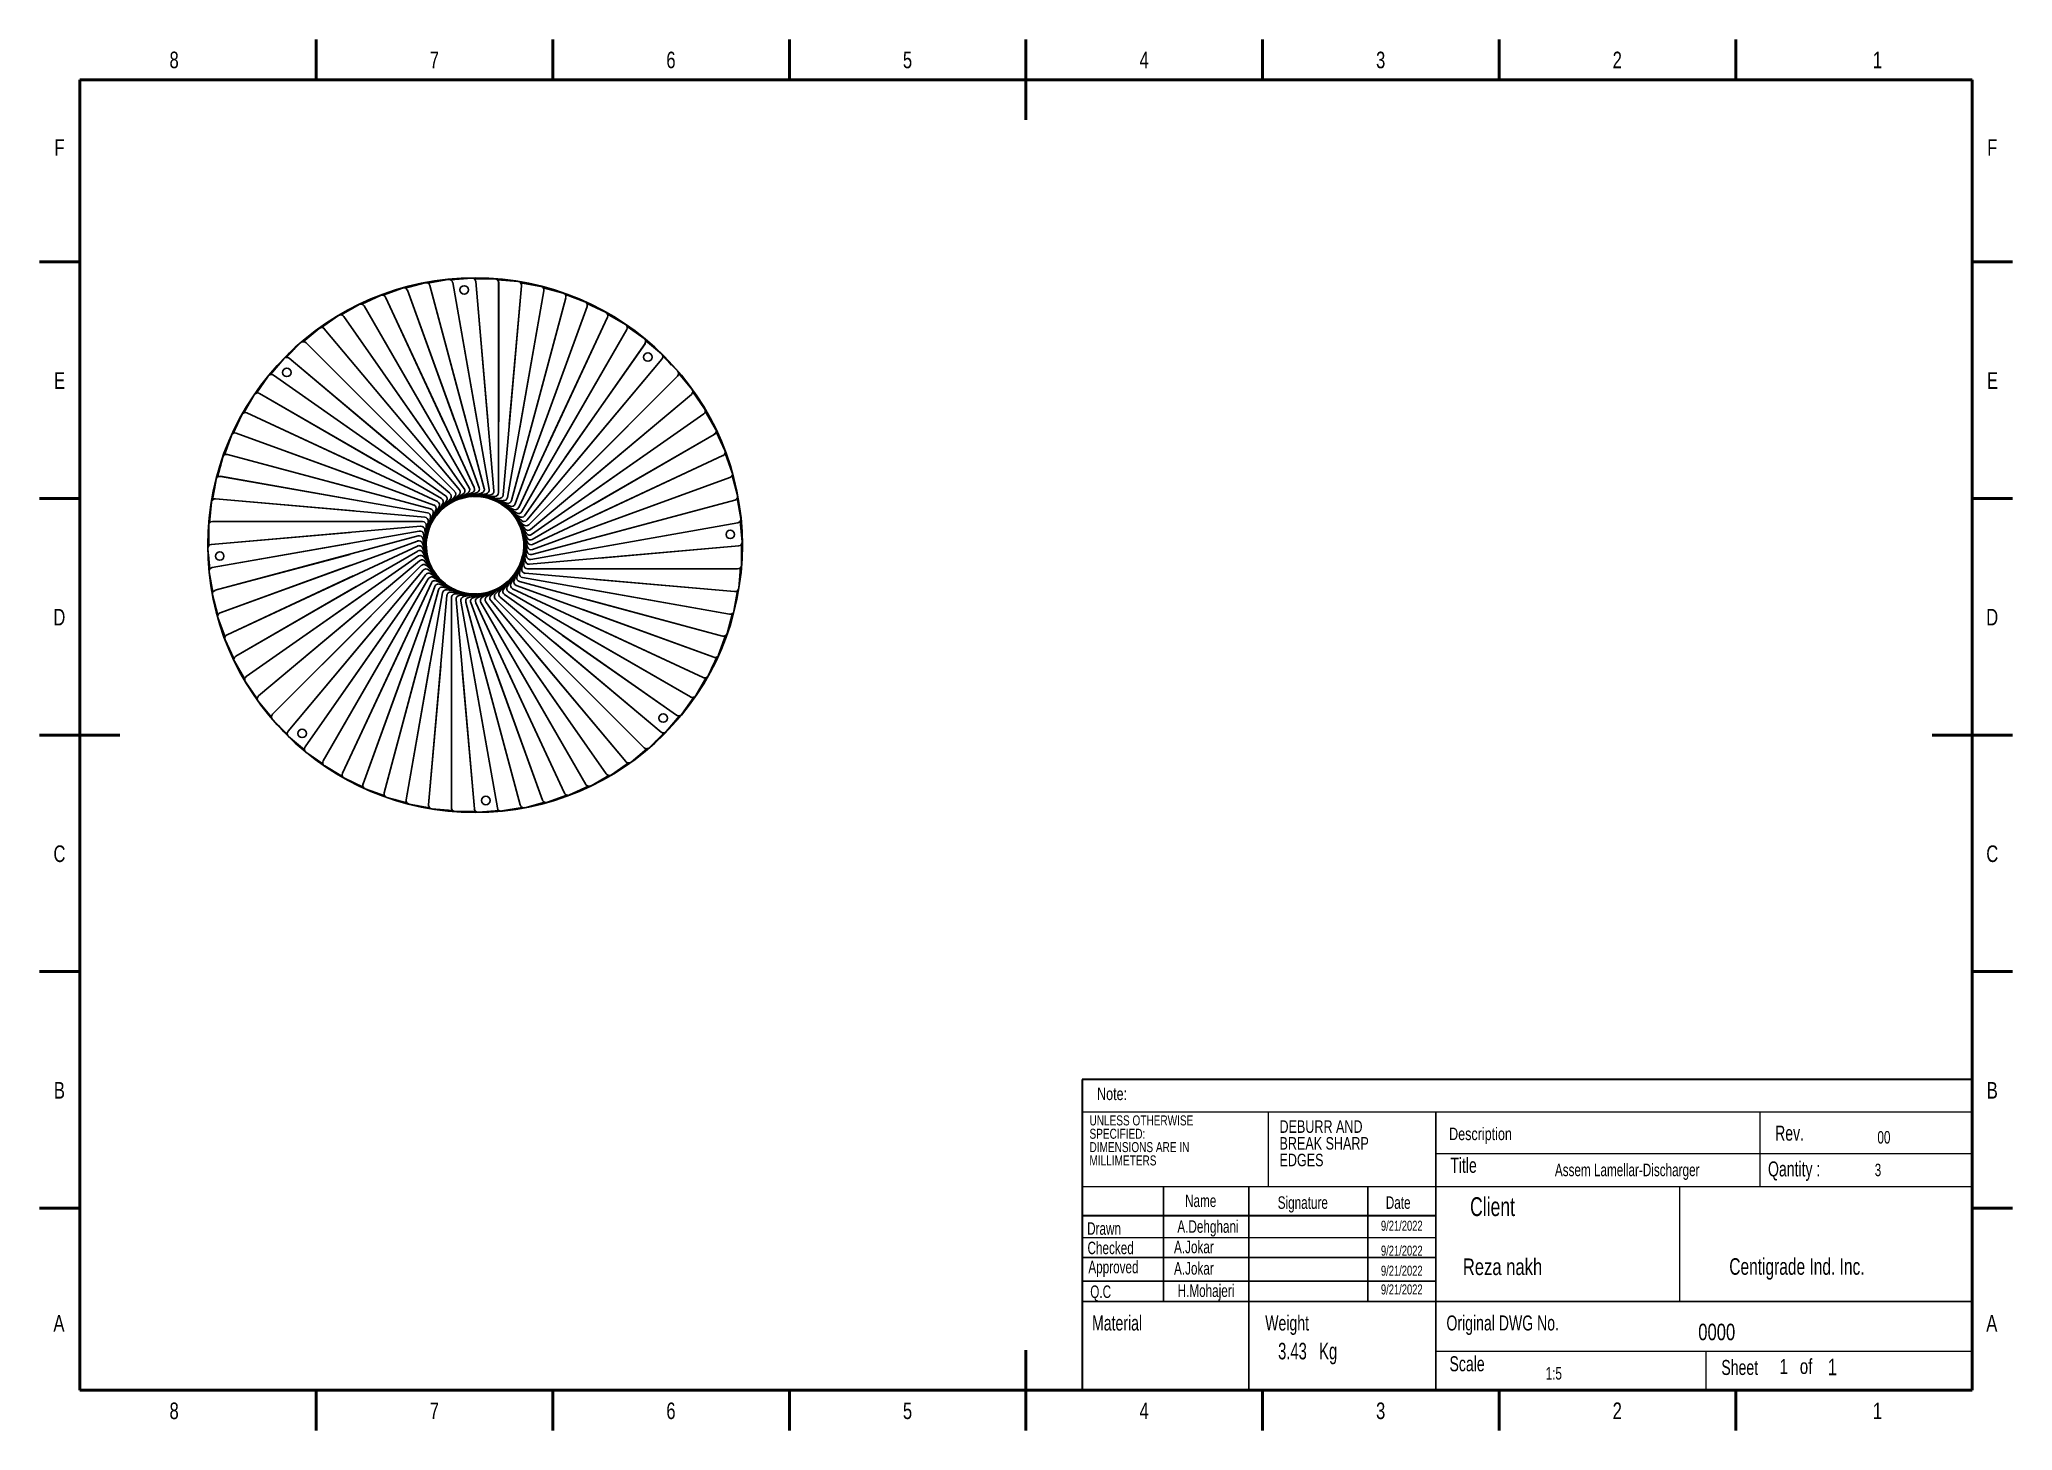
# Model space of a CAD drawing. Header units: millimetres. Extents: x 7 to 2093, y 7 to 1478.
import ezdxf

# ---------------------------------------------------------------- set-up
doc = ezdxf.new("R2010")
doc.units = ezdxf.units.MM
doc.header["$LTSCALE"] = 5
doc.styles.add('SLDTEXTSTYLE0', font='TXT', dxfattribs={"width": 0.75})
doc.styles.add('SLDTEXTSTYLE1', font='TXT', dxfattribs={"width": 0.7})
doc.styles.add('SLDTEXTSTYLE2', font='TXT', dxfattribs={"width": 0.666667})

# ---------------------------------------------------------------- blocks, each defined once
blk = doc.blocks.new('SW_NOTE_0')
at = {"color": 0, "linetype": 'Continuous', "lineweight": 0, "attachment_point": 1, "style": 'SLDTEXTSTYLE0'}
for s, insert, char_height in [('DEBURR AND', (0, 17.1), 13.23), ('BREAK SHARP', (0, -0.6), 13.229), ('EDGES', (0, -18.2), 13.23)]:
    blk.add_mtext(s, dxfattribs=dict(at, insert=insert, char_height=char_height))
blk = doc.blocks.new('SW_NOTE_0_1')
at = {"color": 0, "linetype": 'Continuous', "lineweight": 0, "attachment_point": 1, "style": 'SLDTEXTSTYLE0'}
for s, insert, char_height in [('UNLESS OTHERWISE', (0, 13.6), 10.583), ('SPECIFIED:', (0, -0.5), 10.58), ('DIMENSIONS ARE IN', (0, -14.6), 10.583), ('MILLIMETERS', (0, -28.7), 10.583)]:
    blk.add_mtext(s, dxfattribs=dict(at, insert=insert, char_height=char_height))

msp = doc.modelspace()

# ---------------------------------------------------------------- linework, layer by layer
at = {"color": 7, "linetype": 'Continuous', "lineweight": 50}
for p, q in [((300, 1435), (300, 1477.5)), ((550, 1435), (550, 1477.5)), ((800, 1435), (800, 1477.5)), ((1050, 1477.5), (1050, 1392.5)), ((1050, 1435), (1050, 1477.5)), ((1300, 1435), (1300, 1477.5)), ((1550, 1435), (1550, 1477.5)), ((1800, 1435), (1800, 1477.5)), ((50, 50), (50, 1435)), ((50, 1435), (2050, 1435)), ((2050, 1435), (2050, 50)), ((50, 1242.5), (7.5, 1242.5)), ((2050, 1242.5), (2092.5, 1242.5)), ((50, 992.5), (7.5, 992.5)), ((2050, 992.5), (2092.5, 992.5)), ((7.5, 742.5), (92.5, 742.5)), ((50, 742.5), (7.5, 742.5)), ((2092.5, 742.5), (2007.5, 742.5)), ((2050, 742.5), (2092.5, 742.5)), ((50, 492.5), (7.5, 492.5)), ((2050, 492.5), (2092.5, 492.5)), ((50, 242.5), (7.5, 242.5)), ((2050, 242.5), (2092.5, 242.5)), ((1050, 7.5), (1050, 92.5)), ((2050, 50), (50, 50)), ((300, 50), (300, 7.5)), ((550, 50), (550, 7.5)), ((800, 50), (800, 7.5)), ((1050, 50), (1050, 7.5)), ((1300, 50), (1300, 7.5)), ((1550, 50), (1550, 7.5)), ((1800, 50), (1800, 7.5))]:
    msp.add_line(p, q, dxfattribs=at)
at = {"color": 7, "linetype": 'Continuous', "lineweight": 25}
for p, q in [((391.2, 1214.8), (370.6, 1207.3)), ((383, 1211.8), (374.6, 1209.5)), ((391.2, 1214.8), (391.2, 1214.8)), ((415.2, 1220.4), (394, 1214.7)), ((472.3, 1003.8), (396.3, 1212.4)), ((396.3, 1212.4), (396.3, 1212.4)), ((446.6, 1074.2), (396.3, 1212.4)), ((406.8, 1218.2), (398.2, 1216.6)), ((415.2, 1220.4), (415.2, 1220.4)), ((439.5, 1223.9), (418, 1220.1)), ((477.5, 1003.1), (420.1, 1217.6)), ((420.1, 1217.6), (420.1, 1217.6)), ((458.1, 1075.5), (420.1, 1217.6)), ((431, 1222.4), (422.3, 1221.7)), ((439.5, 1223.9), (439.6, 1223.9)), ((464.1, 1225.3), (442.3, 1223.4)), ((482.7, 1002.1), (444.2, 1220.7)), ((444.2, 1220.7), (444.2, 1220.7)), ((469.7, 1075.8), (444.2, 1220.7)), ((455.5, 1224.6), (446.8, 1224.6)), ((464.1, 1225.3), (464.1, 1225.3)), ((488.7, 1224.6), (466.9, 1224.6)), ((487.8, 1000.5), (468.5, 1221.7)), ((468.5, 1221.7), (468.5, 1221.7)), ((481.3, 1075.2), (468.5, 1221.7)), ((480.1, 1224.6), (471.4, 1225.3)), ((488.7, 1224.6), (488.8, 1224.6)), ((513.2, 1221.7), (491.4, 1223.6)), ((492.7, 1220.6), (492.8, 1220.6)), ((492.7, 998.6), (492.7, 1220.6)), ((492.8, 1073.5), (492.8, 1220.6)), ((504.5, 1222.4), (496, 1223.9)), ((497.5, 996.2), (516.8, 1217.3)), ((502, 993.4), (540.5, 1212)), ((504, 1070.8), (516.8, 1217.3)), ((513.2, 1221.7), (513.2, 1221.7)), ((515, 1067.2), (540.6, 1212)), ((537.3, 1216.6), (515.7, 1220.4)), ((516.8, 1217.3), (516.8, 1217.3)), ((528.8, 1218.2), (520.3, 1220.4)), ((537.3, 1216.6), (537.3, 1216.6)), ((560.9, 1209.5), (539.7, 1215.2)), ((540.5, 1212), (540.6, 1212)), ((552.5, 1211.8), (544.3, 1214.8)), ((560.9, 1209.5), (560.9, 1209.5)), ((345.2, 1197.3), (326.2, 1186.4)), ((337.7, 1193), (329.8, 1189.3)), ((345.2, 1197.3), (345.2, 1197.3)), ((367.8, 1207.1), (348, 1197.8)), ((461.6, 1003.6), (350.6, 1195.9)), ((350.6, 1195.9), (350.7, 1195.9)), ((424.2, 1068.5), (350.7, 1195.9)), ((359.9, 1203.4), (351.8, 1200.4)), ((367.8, 1207.1), (367.8, 1207.1)), ((466.9, 1003.9), (373.1, 1205.1)), ((373.1, 1205.1), (373.1, 1205.1)), ((435.3, 1071.8), (373.1, 1205.1)), ((506.3, 990.2), (563.7, 1204.6)), ((510.2, 986.7), (586.1, 1195.3)), ((525.7, 1062.6), (563.7, 1204.6)), ((535.8, 1057.1), (586.2, 1195.3)), ((583.8, 1200.4), (563.2, 1207.9)), ((563.7, 1204.6), (563.7, 1204.6)), ((575.6, 1203.4), (567.7, 1207.1)), ((583.8, 1200.4), (583.8, 1200.4)), ((605.7, 1189.3), (585.9, 1198.6)), ((586.1, 1195.3), (586.2, 1195.3)), ((597.9, 1193), (590.3, 1197.4)), ((605.7, 1189.3), (605.8, 1189.3)), ((302.9, 1172.2), (286.1, 1158.1)), ((302.9, 1172.2), (302.9, 1172.2)), ((323.5, 1185.7), (305.6, 1173.1)), ((451.2, 1001.6), (308.5, 1171.7)), ((308.5, 1171.7), (308.5, 1171.7)), ((403.1, 1059), (308.5, 1171.7)), ((316.4, 1180.7), (308.8, 1176.3)), ((323.5, 1185.7), (323.5, 1185.7)), ((456.4, 1002.8), (329.1, 1184.7)), ((329.1, 1184.7), (329.1, 1184.7)), ((413.4, 1064.2), (329.1, 1184.7)), ((513.9, 982.8), (607.7, 1184)), ((517.1, 978.6), (628.1, 1170.9)), ((545.5, 1050.7), (607.7, 1184)), ((554.6, 1043.5), (628.2, 1170.9)), ((626.7, 1176.4), (607.7, 1187.3)), ((607.7, 1184), (607.7, 1184)), ((619.2, 1180.7), (612, 1185.7)), ((626.7, 1176.4), (626.7, 1176.4)), ((628.1, 1170.9), (628.2, 1170.9)), ((646.4, 1161.6), (628.5, 1174.2)), ((639.3, 1166.6), (632.6, 1172.2)), ((283.5, 1156.9), (268.1, 1141.5)), ((277.4, 1150.8), (270.7, 1145.2)), ((283.5, 1156.9), (283.6, 1157)), ((296.2, 1166.6), (289.1, 1161.6)), ((289.2, 1156.9), (289.2, 1157)), ((393.2, 1052.9), (289.2, 1157)), ((446.2, 1000), (289.2, 1156.9)), ((520.1, 974.2), (647.4, 1156.1)), ((563, 1035.6), (647.4, 1156)), ((646.4, 1161.6), (646.4, 1161.6)), ((647.4, 1156.1), (647.4, 1156)), ((664.8, 1145.2), (648, 1159.3)), ((658.1, 1150.8), (652, 1157)), ((265.6, 1140.1), (251.5, 1123.3)), ((260, 1133.4), (253.9, 1127.3)), ((265.6, 1140.1), (265.6, 1140.1)), ((441.3, 997.9), (271.2, 1140.6)), ((271.2, 1140.6), (271.3, 1140.6)), ((383.9, 1046), (271.3, 1140.6)), ((522.6, 969.5), (665.3, 1139.6)), ((570.7, 1026.9), (665.3, 1139.6)), ((664.8, 1145.2), (664.8, 1145.2)), ((665.3, 1139.6), (665.3, 1139.6)), ((681.6, 1127.3), (666.2, 1142.8)), ((675.5, 1133.4), (669.9, 1140.1)), ((681.6, 1127.3), (681.7, 1127.3)), ((249.2, 1121.7), (236.7, 1103.8)), ((244.2, 1114.6), (238.6, 1107.9)), ((249.2, 1121.7), (249.2, 1121.7)), ((436.6, 995.4), (254.8, 1122.7)), ((254.8, 1122.7), (254.8, 1122.7)), ((375.3, 1038.3), (254.8, 1122.7)), ((524.7, 964.7), (681.6, 1121.6)), ((577.7, 1017.6), (681.7, 1121.6)), ((681.6, 1121.6), (681.7, 1121.6)), ((696.9, 1107.9), (682.8, 1124.7)), ((691.3, 1114.6), (686.3, 1121.7)), ((696.9, 1107.9), (696.9, 1107.9)), ((710.4, 1087.3), (697.8, 1105.3)), ((234.5, 1102), (223.5, 1083)), ((230.1, 1094.5), (225.1, 1087.3)), ((234.5, 1102), (234.5, 1102)), ((432.2, 992.4), (239.9, 1103.4)), ((239.9, 1103.4), (239.9, 1103.4)), ((367.3, 1029.9), (239.9, 1103.4)), ((526.3, 959.6), (696.4, 1102.3)), ((583.7, 1007.8), (696.4, 1102.3)), ((696.4, 1102.3), (696.4, 1102.3)), ((705.4, 1094.5), (701.1, 1102)), ((710.4, 1087.3), (710.4, 1087.3)), ((722, 1065.7), (711.1, 1084.6)), ((221.5, 1081), (212.3, 1061.2)), ((217.8, 1073.2), (213.5, 1065.6)), ((221.5, 1081), (221.5, 1081)), ((428, 989.1), (226.8, 1083)), ((226.8, 1083), (226.8, 1083)), ((360.1, 1020.8), (226.8, 1083)), ((527.6, 954.4), (709.4, 1081.8)), ((588.9, 997.4), (709.4, 1081.8)), ((709.4, 1081.8), (709.4, 1081.8)), ((717.7, 1073.2), (714, 1081.1)), ((722, 1065.7), (722, 1065.6)), ((210.4, 1059), (202.9, 1038.5)), ((207.4, 1050.9), (203.8, 1043)), ((210.4, 1059), (210.4, 1059.1)), ((215.5, 1061.4), (215.5, 1061.5)), ((353.8, 1011.1), (215.5, 1061.5)), ((424.2, 985.5), (215.5, 1061.4)), ((528.3, 949.2), (720.6, 1060.2)), ((593.2, 986.6), (720.6, 1060.2)), ((720.6, 1060.2), (720.6, 1060.2)), ((731.8, 1043), (722.5, 1062.9)), ((728.1, 1050.9), (725.1, 1059.1)), ((731.8, 1043), (731.8, 1043)), ((201.3, 1036.2), (195.6, 1015)), ((199, 1027.8), (196.1, 1019.6)), ((201.3, 1036.2), (201.3, 1036.2)), ((420.6, 981.5), (206.2, 1039)), ((206.2, 1039), (206.2, 1039)), ((348.3, 1000.9), (206.2, 1039)), ((528.6, 943.9), (729.8, 1037.7)), ((596.5, 975.5), (729.8, 1037.7)), ((729.8, 1037.7), (729.8, 1037.7)), ((739.5, 1019.6), (732, 1040.2)), ((736.5, 1027.8), (734.2, 1036.2)), ((194.2, 1012.6), (190.4, 991)), ((192.7, 1004), (190.4, 995.6)), ((194.2, 1012.6), (194.2, 1012.6)), ((198.8, 1015.8), (198.8, 1015.9)), ((343.7, 990.3), (198.8, 1015.9)), ((417.4, 977.3), (198.8, 1015.8)), ((528.5, 938.6), (737.1, 1014.5)), ((598.9, 964.2), (737.1, 1014.5)), ((737.1, 1014.5), (737.1, 1014.5)), ((745.1, 995.7), (739.4, 1016.8)), ((739.5, 1019.6), (739.5, 1019.6)), ((742.9, 1004), (741.3, 1012.6)), ((189.2, 988.5), (187.3, 966.7)), ((189.2, 988.5), (189.2, 988.5)), ((414.7, 972.8), (193.5, 992.1)), ((193.5, 992.1), (193.5, 992.1)), ((340, 979.3), (193.5, 992.1)), ((426.5, 980.4), (418.6, 958.6)), ((430, 983.8), (420.1, 962.8)), ((433.7, 987), (422, 966.9)), ((437.6, 989.8), (424.3, 970.8)), ((426.5, 980.4), (426.5, 980.4)), ((441.8, 992.2), (426.9, 974.4)), ((446.2, 994.3), (429.8, 977.9)), ((430, 983.8), (430, 983.8)), ((450.7, 996), (432.9, 981.1)), ((433.7, 987), (433.7, 987)), ((455.4, 997.3), (436.4, 984)), ((437.6, 989.8), (437.6, 989.8)), ((460.2, 998.1), (440.1, 986.5)), ((441.8, 992.2), (441.8, 992.2)), ((465, 998.6), (444, 988.8)), ((446.2, 994.3), (446.2, 994.3)), ((469.9, 998.6), (448, 990.7)), ((450.7, 996), (450.7, 996)), ((474.7, 998.2), (452.3, 992.2)), ((455.4, 997.3), (455.4, 997.3)), ((479.5, 997.4), (456.6, 993.4)), ((460.2, 998.1), (460.2, 998.2)), ((484.2, 996.2), (461, 994.2)), ((465, 998.6), (465, 998.6)), ((488.7, 994.6), (465.5, 994.6)), ((469.9, 998.6), (469.9, 998.6)), ((493.1, 992.5), (470, 994.6)), ((497.4, 990.1), (474.5, 994.2)), ((474.7, 998.2), (474.7, 998.2)), ((501.4, 987.4), (478.9, 993.4)), ((479.5, 997.4), (479.5, 997.4)), ((505.1, 984.3), (483.3, 992.2)), ((484.2, 996.2), (484.2, 996.2)), ((508.5, 980.9), (487.5, 990.7)), ((488.7, 994.6), (488.7, 994.6)), ((511.7, 977.2), (491.6, 988.8)), ((493.1, 992.5), (493.2, 992.5)), ((514.5, 973.2), (495.5, 986.5)), ((497.4, 990.1), (497.4, 990.1)), ((516.9, 969), (499.1, 984)), ((501.4, 987.4), (501.4, 987.4)), ((519, 964.6), (502.6, 981.1)), ((505.1, 984.3), (505.1, 984.3)), ((508.5, 980.9), (508.5, 980.9)), ((527.8, 933.3), (742.3, 990.8)), ((600.2, 952.7), (742.3, 990.8)), ((742.3, 990.8), (742.3, 990.8)), ((748.6, 971.3), (744.8, 992.8)), ((745.1, 995.7), (745.1, 995.6)), ((747.1, 979.8), (746.4, 988.5)), ((186.3, 964), (186.3, 964)), ((186.3, 964), (186.3, 942.1)), ((188.4, 979.8), (186.9, 971.3)), ((410.3, 963.1), (189.1, 943.8)), ((190.3, 968), (190.3, 968)), ((412.3, 968), (190.3, 968)), ((337.4, 968), (190.3, 968)), ((414.6, 959.5), (416.7, 936.3)), ((414.6, 959.5), (414.6, 959.5)), ((418.3, 968.4), (416.3, 945.3)), ((416.3, 964), (416.3, 940.8)), ((416.3, 964), (416.3, 964)), ((420.7, 972.7), (416.7, 949.8)), ((423.5, 976.6), (417.4, 954.2)), ((418.3, 968.4), (418.3, 968.4)), ((420.7, 972.7), (420.7, 972.7)), ((423.5, 976.6), (423.5, 976.7)), ((520.7, 960.1), (505.8, 977.9)), ((522, 955.4), (508.7, 974.4)), ((522.9, 950.7), (511.2, 970.8)), ((511.7, 977.2), (511.7, 977.2)), ((523.3, 945.8), (513.5, 966.9)), ((514.5, 973.2), (514.5, 973.2)), ((523.3, 941), (515.4, 962.8)), ((516.9, 969), (516.9, 969)), ((519, 964.6), (519, 964.6)), ((520.7, 960.1), (520.7, 960.1)), ((526.8, 928.1), (745.4, 966.7)), ((600.5, 941.1), (745.4, 966.6)), ((745.4, 966.7), (745.4, 966.6)), ((750, 946.7), (748.1, 968.5)), ((748.6, 971.3), (748.6, 971.3)), ((749.3, 955.4), (749.3, 964.1)), ((186.3, 955.4), (185.5, 946.7)), ((185.5, 939.4), (187.4, 917.6)), ((185.5, 939.4), (185.5, 939.4)), ((335.7, 956.6), (189.1, 943.8)), ((189.1, 943.8), (189.1, 943.8)), ((408.8, 958), (190.1, 919.5)), ((335, 945), (190.1, 919.5)), ((407.7, 952.8), (193.3, 895.4)), ((407.1, 947.5), (198.5, 871.6)), ((406.9, 942.2), (205.7, 848.4)), ((412.2, 945.2), (420.1, 923.3)), ((412.2, 945.2), (412.2, 945.2)), ((412.2, 940.3), (422, 919.3)), ((412.2, 940.3), (412.2, 940.3)), ((412.6, 950), (418.6, 927.6)), ((412.6, 950), (412.6, 950)), ((413.4, 954.8), (417.4, 931.9)), ((413.4, 954.8), (413.4, 954.8)), ((522.9, 936.1), (516.9, 958.6)), ((517.2, 917.7), (519.3, 940.8)), ((522.1, 931.4), (518.1, 954.2)), ((520.9, 926.7), (518.9, 949.8)), ((519.3, 922.1), (519.3, 945.3)), ((522, 955.4), (522, 955.4)), ((522.9, 950.7), (522.9, 950.6)), ((523.3, 945.8), (523.3, 945.8)), ((523.3, 941), (523.3, 941)), ((525.2, 923), (746.4, 942.4)), ((599.9, 929.5), (746.4, 942.4)), ((746.4, 942.4), (746.4, 942.4)), ((749.3, 922.1), (749.3, 944)), ((749.3, 930.8), (750, 939.5)), ((750, 946.7), (750, 946.7)), ((186.3, 930.8), (186.3, 922.1)), ((190.1, 919.5), (190.1, 919.5)), ((335.3, 933.4), (193.3, 895.4)), ((336.7, 921.9), (198.5, 871.6)), ((407.2, 936.9), (215, 825.9)), ((408, 931.7), (226.1, 804.3)), ((409.2, 926.5), (239.1, 783.8)), ((410.9, 921.5), (253.9, 764.5)), ((412.7, 935.5), (424.3, 915.4)), ((412.7, 935.5), (412.7, 935.5)), ((413.6, 930.7), (413.5, 930.7)), ((413.6, 930.7), (426.9, 911.7)), ((414.8, 926), (429.8, 908.2)), ((414.8, 926), (414.8, 926)), ((416.5, 921.5), (432.9, 905.1)), ((416.5, 921.5), (416.5, 921.5)), ((501.9, 899.2), (513.5, 919.3)), ((505.6, 902.3), (515.4, 923.3)), ((509, 905.7), (516.9, 927.6)), ((512.1, 909.5), (518.1, 931.9)), ((514.8, 913.5), (518.9, 936.3)), ((517.2, 917.7), (517.2, 917.7)), ((519.3, 922.1), (519.3, 922.1)), ((520.9, 926.7), (520.9, 926.7)), ((522.1, 931.4), (522.1, 931.3)), ((522.9, 936.1), (522.9, 936.1)), ((523.3, 918.1), (745.3, 918.1)), ((598.2, 918.1), (745.3, 918.1)), ((745.3, 918.1), (745.3, 918.1)), ((746.4, 897.6), (748.3, 919.4)), ((749.3, 922.1), (749.3, 922.1)), ((186.9, 914.8), (190.7, 893.3)), ((186.9, 914.8), (186.9, 914.8)), ((188.4, 906.3), (189.2, 897.6)), ((339, 910.6), (205.7, 848.4)), ((342.3, 899.5), (215, 825.9)), ((413, 916.6), (270.3, 746.5)), ((415.5, 911.9), (288.1, 730.1)), ((418.4, 907.5), (307.4, 715.2)), ((421.7, 903.3), (327.9, 702.1)), ((425.3, 899.5), (349.4, 690.8)), ((418.6, 917.1), (436.4, 902.2)), ((418.6, 917.1), (418.6, 917.1)), ((421.1, 912.9), (421, 912.9)), ((421.1, 912.9), (440.1, 899.6)), ((423.9, 908.9), (423.9, 909)), ((423.9, 908.9), (444, 897.3)), ((427, 905.3), (448, 895.4)), ((427, 905.3), (427, 905.3)), ((430.4, 901.8), (452.3, 893.9)), ((430.4, 901.8), (430.4, 901.8)), ((434.2, 898.7), (456.6, 892.7)), ((434.2, 898.7), (434.2, 898.7)), ((470.5, 887.5), (491.6, 897.3)), ((475.4, 888), (495.5, 899.6)), ((480.1, 888.8), (499.1, 902.2)), ((484.8, 890.1), (502.6, 905.1)), ((489.4, 891.8), (505.8, 908.2)), ((493.7, 893.9), (508.7, 911.7)), ((497.9, 896.3), (511.2, 915.4)), ((501.9, 899.2), (501.9, 899.1)), ((505.6, 902.3), (505.6, 902.3)), ((507.5, 897), (708.7, 803.2)), ((509, 905.7), (509, 905.7)), ((511.4, 900.6), (720, 824.7)), ((512.1, 909.5), (512.1, 909.5)), ((514.8, 913.5), (514.8, 913.5)), ((514.9, 904.6), (729.4, 847.1)), ((518.1, 908.8), (736.7, 870.3)), ((520.9, 913.4), (742, 894)), ((595.5, 906.8), (742, 894)), ((746.4, 897.6), (746.4, 897.6)), ((747.1, 906.3), (748.6, 914.9)), ((190.4, 890.5), (196.1, 869.3)), ((190.4, 890.5), (190.4, 890.5)), ((192.7, 882.1), (194.2, 873.5)), ((193.3, 895.4), (193.3, 895.4)), ((346.6, 888.7), (226.1, 804.4)), ((351.8, 878.4), (239.1, 783.8)), ((429.3, 895.9), (371.8, 681.5)), ((433.5, 892.7), (395, 674.1)), ((438.1, 890), (418.7, 668.8)), ((438.2, 896), (461, 892)), ((438.2, 896), (438.2, 896)), ((442.4, 893.6), (465.5, 891.6)), ((442.4, 893.6), (442.4, 893.6)), ((442.8, 887.6), (442.8, 665.6)), ((446.8, 891.6), (470, 891.6)), ((446.8, 891.6), (446.8, 891.6)), ((447.7, 885.6), (467.1, 664.4)), ((451.4, 889.9), (474.5, 892)), ((451.4, 889.9), (451.4, 889.9)), ((452.8, 884.1), (491.4, 665.4)), ((456.1, 888.7), (478.9, 892.7)), ((456.1, 888.7), (456.1, 888.7)), ((458, 883), (515.5, 668.6)), ((460.8, 887.9), (483.3, 893.9)), ((460.8, 887.9), (460.8, 887.9)), ((463.3, 882.4), (539.2, 673.8)), ((465.7, 887.5), (487.5, 895.4)), ((465.7, 887.5), (465.7, 887.5)), ((468.6, 882.2), (562.4, 681)), ((470.5, 887.5), (470.5, 887.5)), ((473.9, 882.5), (584.9, 690.3)), ((475.4, 888), (475.4, 888)), ((479.1, 883.3), (606.5, 701.4)), ((480.1, 888.8), (480.1, 888.8)), ((484.3, 884.5), (627, 714.4)), ((484.8, 890.1), (484.8, 890.1)), ((489.4, 891.8), (489.4, 891.8)), ((489.4, 886.2), (646.3, 729.2)), ((493.7, 893.9), (493.7, 893.9)), ((494.2, 888.3), (664.3, 745.6)), ((497.9, 896.3), (497.9, 896.3)), ((498.9, 890.8), (680.8, 763.4)), ((503.3, 893.7), (695.6, 782.7)), ((587.3, 885.2), (729.3, 847.1)), ((591.9, 895.8), (736.7, 870.3)), ((741.4, 873.5), (745.2, 895.1)), ((742, 894), (742, 894)), ((742.9, 882.1), (745.1, 890.5)), ((196.1, 866.5), (203.6, 845.9)), ((196.1, 866.5), (196.1, 866.5)), ((198.5, 871.6), (198.5, 871.6)), ((199, 858.3), (201.3, 849.9)), ((357.9, 868.5), (253.9, 764.5)), ((364.8, 859.2), (270.3, 746.5)), ((568.2, 856.2), (695.6, 782.7)), ((575.4, 865.3), (708.7, 803.1)), ((581.8, 875), (720, 824.7)), ((734.2, 849.9), (739.9, 871.1)), ((736.5, 858.3), (739.5, 866.5)), ((736.7, 870.3), (736.7, 870.3)), ((741.4, 873.5), (741.3, 873.5)), ((203.8, 843.1), (213, 823.3)), ((203.8, 843.1), (203.8, 843.1)), ((205.7, 848.4), (205.7, 848.4)), ((207.4, 835.2), (210.4, 827)), ((372.5, 850.6), (288.1, 730.1)), ((380.9, 842.6), (307.4, 715.2)), ((390, 835.4), (327.8, 702.1)), ((551.6, 840.1), (664.3, 745.6)), ((560.3, 847.8), (680.8, 763.4)), ((725.1, 827.1), (732.6, 847.6)), ((728.1, 835.2), (731.8, 843.1)), ((729.4, 847.1), (729.3, 847.1)), ((734.2, 849.9), (734.2, 849.9)), ((213.5, 820.5), (224.4, 801.5)), ((213.5, 820.5), (213.5, 820.5)), ((215, 825.9), (215, 825.9)), ((399.7, 829.1), (349.4, 690.8)), ((409.9, 823.6), (371.8, 681.5)), ((420.5, 819), (395, 674.1)), ((431.5, 815.3), (418.7, 668.8)), ((500.2, 814.3), (562.4, 681)), ((511.3, 817.6), (584.9, 690.2)), ((522.1, 821.9), (606.5, 701.4)), ((532.5, 827.1), (627, 714.4)), ((542.3, 833.2), (646.3, 729.2)), ((714, 805.1), (723.3, 824.9)), ((717.7, 813), (722.1, 820.5)), ((720, 824.7), (720, 824.7)), ((725.1, 827.1), (725.1, 827.1)), ((217.8, 813), (221.5, 805.1)), ((225.1, 798.8), (237.7, 780.8)), ((225.1, 798.8), (225.1, 798.8)), ((226.1, 804.3), (226.1, 804.4)), ((442.8, 812.6), (442.8, 665.6)), ((454.2, 811), (467.1, 664.4)), ((465.8, 810.3), (491.4, 665.4)), ((477.4, 810.6), (515.5, 668.6)), ((488.9, 812), (539.2, 673.8)), ((701.1, 784.2), (712, 803.1)), ((705.4, 791.7), (710.4, 798.8)), ((708.7, 803.2), (708.7, 803.1)), ((714, 805.1), (714, 805.1)), ((230.1, 791.7), (234.5, 784.1)), ((238.6, 778.2), (252.7, 761.4)), ((238.6, 778.2), (238.6, 778.2)), ((239.1, 783.8), (239.1, 783.8)), ((244.2, 771.5), (249.2, 764.4)), ((686.3, 764.4), (698.9, 782.4)), ((691.3, 771.5), (696.9, 778.2)), ((695.6, 782.7), (695.6, 782.7)), ((701.1, 784.2), (701.1, 784.1)), ((253.9, 764.5), (253.9, 764.5)), ((253.9, 758.8), (253.9, 758.9)), ((253.9, 758.8), (269.4, 743.4)), ((260, 752.7), (265.6, 746)), ((669.9, 746.1), (684, 762.8)), ((675.5, 752.7), (681.7, 758.9)), ((680.8, 763.4), (680.8, 763.4)), ((686.3, 764.4), (686.3, 764.4)), ((270.3, 746.5), (270.3, 746.5)), ((270.8, 740.9), (270.7, 740.9)), ((270.8, 740.9), (287.5, 726.8)), ((277.4, 735.3), (283.6, 729.2)), ((288.1, 730.1), (288.1, 730.1)), ((652, 729.2), (667.5, 744.7)), ((658.1, 735.3), (664.8, 740.9)), ((664.3, 745.6), (664.3, 745.6)), ((669.9, 746.1), (669.9, 746)), ((289.1, 724.5), (307.1, 711.9)), ((289.1, 724.5), (289.1, 724.5)), ((296.2, 719.5), (302.9, 713.9)), ((307.4, 715.2), (307.4, 715.2)), ((308.9, 709.8), (308.8, 709.8)), ((308.9, 709.8), (327.8, 698.8)), ((612.1, 700.4), (630, 713)), ((619.2, 705.4), (626.7, 709.8)), ((627, 714.4), (627, 714.4)), ((632.6, 713.9), (649.4, 728)), ((632.6, 713.9), (632.6, 713.9)), ((639.3, 719.5), (646.4, 724.5)), ((646.3, 729.2), (646.3, 729.2)), ((652, 729.2), (652, 729.2)), ((316.4, 705.4), (323.5, 700.4)), ((327.9, 702.1), (327.8, 702.1)), ((329.8, 696.8), (349.6, 687.5)), ((329.8, 696.8), (329.8, 696.8)), ((337.7, 693.1), (345.2, 688.8)), ((349.4, 690.8), (349.4, 690.8)), ((567.7, 679.1), (587.6, 688.3)), ((584.9, 690.3), (584.9, 690.2)), ((590.4, 688.8), (590.3, 688.8)), ((590.4, 688.8), (609.3, 699.7)), ((597.9, 693.1), (605.8, 696.8)), ((606.5, 701.4), (606.5, 701.4)), ((612.1, 700.4), (612, 700.4)), ((351.8, 685.7), (372.4, 678.2)), ((351.8, 685.7), (351.8, 685.7)), ((359.9, 682.7), (367.8, 679.1)), ((371.8, 681.5), (371.8, 681.5)), ((374.7, 676.6), (374.6, 676.6)), ((374.7, 676.6), (395.8, 670.9)), ((383, 674.3), (391.2, 671.4)), ((395, 674.1), (395, 674.1)), ((398.2, 669.5), (419.8, 665.7)), ((398.2, 669.5), (398.2, 669.5)), ((406.8, 668), (415.2, 665.7)), ((418.7, 668.8), (418.7, 668.8)), ((515.5, 668.6), (515.5, 668.6)), ((520.4, 665.7), (541.5, 671.4)), ((528.8, 668), (537.3, 669.5)), ((539.2, 673.8), (539.2, 673.8)), ((544.3, 671.4), (564.9, 678.9)), ((544.3, 671.4), (544.3, 671.4)), ((552.5, 674.3), (560.9, 676.6)), ((562.4, 681), (562.4, 681)), ((567.7, 679.1), (567.7, 679.1)), ((575.6, 682.7), (583.8, 685.7)), ((422.3, 664.5), (444.1, 662.6)), ((422.3, 664.5), (422.3, 664.5)), ((431, 663.7), (439.6, 662.2)), ((442.8, 665.6), (442.8, 665.6)), ((446.8, 661.6), (468.7, 661.6)), ((446.8, 661.6), (446.8, 661.6)), ((455.5, 661.6), (464.2, 660.8)), ((467.1, 664.4), (467.1, 664.4)), ((471.4, 660.8), (493.2, 662.7)), ((471.4, 660.8), (471.4, 660.8)), ((480.1, 661.6), (488.8, 661.6)), ((491.4, 665.4), (491.4, 665.4)), ((496, 662.2), (517.6, 666)), ((496, 662.2), (496, 662.2)), ((504.5, 663.7), (513.2, 664.5)), ((520.4, 665.7), (520.4, 665.7)), ((1483.2, 344.2), (1483.2, 50)), ((1195.3, 265.4), (1195.3, 143.9)), ((1285.6, 265.4), (1285.6, 50)), ((1411.2, 265.4), (1411.2, 143.9)), ((1483.2, 190.3), (1109.4, 190.3)), ((1483.2, 165.5), (1109.4, 165.5)), ((1109.4, 143.8), (2050, 144))]:
    msp.add_line(p, q, dxfattribs=at)
at = {"color": 8, "linetype": 'Continuous', "lineweight": 25}
for p, q in [((451.2, 1001.6), (451.2, 1001.6)), ((456.4, 1002.8), (456.4, 1002.9)), ((461.6, 1003.6), (461.6, 1003.6)), ((466.9, 1003.9), (466.9, 1003.9)), ((472.3, 1003.8), (472.3, 1003.8)), ((477.5, 1003.1), (477.5, 1003.1)), ((482.7, 1002.1), (482.7, 1002.1)), ((420.6, 981.5), (420.6, 981.6)), ((424.2, 985.5), (424.2, 985.5)), ((428, 989.1), (428, 989.2)), ((432.2, 992.4), (432.2, 992.4)), ((436.6, 995.4), (436.6, 995.4)), ((441.3, 997.9), (441.3, 997.9)), ((446.2, 1000), (446.2, 1000)), ((487.8, 1000.5), (487.8, 1000.5)), ((492.7, 998.6), (492.7, 998.6)), ((497.5, 996.2), (497.5, 996.2)), ((502, 993.4), (502, 993.4)), ((506.3, 990.2), (506.3, 990.2)), ((510.2, 986.7), (510.2, 986.7)), ((513.9, 982.8), (513.9, 982.8)), ((410.3, 963.1), (410.3, 963.1)), ((412.3, 968), (412.3, 968)), ((414.7, 972.8), (414.7, 972.8)), ((417.4, 977.3), (417.4, 977.3)), ((517.1, 978.6), (517.1, 978.6)), ((520.1, 974.2), (520.1, 974.2)), ((522.6, 969.5), (522.6, 969.5)), ((524.7, 964.7), (524.7, 964.6)), ((526.3, 959.6), (526.3, 959.6)), ((406.9, 942.2), (406.9, 942.2)), ((407.1, 947.5), (407.1, 947.6)), ((407.7, 952.8), (407.7, 952.8)), ((408.8, 958), (408.8, 958)), ((527.6, 954.4), (527.6, 954.4)), ((528.3, 949.2), (528.3, 949.2)), ((528.5, 938.6), (528.5, 938.6)), ((528.6, 943.9), (528.6, 943.9)), ((407.2, 936.9), (407.2, 936.9)), ((408, 931.7), (408, 931.7)), ((409.2, 926.5), (409.2, 926.5)), ((410.9, 921.5), (410.9, 921.5)), ((523.3, 918.1), (523.3, 918.1)), ((525.2, 923), (525.2, 923)), ((526.8, 928.1), (526.8, 928.1)), ((527.8, 933.3), (527.8, 933.3)), ((413, 916.6), (413, 916.6)), ((415.5, 911.9), (415.5, 911.9)), ((418.4, 907.5), (418.4, 907.5)), ((421.7, 903.3), (421.7, 903.3)), ((425.3, 899.5), (425.3, 899.5)), ((507.5, 897), (507.5, 897)), ((511.4, 900.6), (511.4, 900.6)), ((514.9, 904.6), (514.9, 904.6)), ((518.1, 908.8), (518.1, 908.8)), ((520.9, 913.4), (520.9, 913.3)), ((429.3, 895.9), (429.3, 895.9)), ((433.5, 892.7), (433.5, 892.7)), ((438.1, 890), (438.1, 890)), ((442.8, 887.6), (442.8, 887.6)), ((447.7, 885.6), (447.7, 885.6)), ((452.8, 884.1), (452.8, 884.1)), ((458, 883), (458, 883)), ((463.3, 882.4), (463.3, 882.4)), ((468.6, 882.2), (468.6, 882.2)), ((473.9, 882.5), (473.9, 882.5)), ((479.1, 883.3), (479.1, 883.3)), ((484.3, 884.5), (484.3, 884.5)), ((489.4, 886.2), (489.4, 886.2)), ((494.2, 888.3), (494.2, 888.3)), ((498.9, 890.8), (498.9, 890.8)), ((503.3, 893.7), (503.3, 893.7))]:
    msp.add_line(p, q, dxfattribs=at)
at = {"color": 7, "linetype": 'Continuous', "lineweight": 35}
for p, q in [((2050, 378.6), (1109.4, 378.6)), ((1109.4, 378.6), (1109.4, 50)), ((1483.2, 234.4), (1109.4, 234.4))]:
    msp.add_line(p, q, dxfattribs=at)
at = {"color": 7, "linetype": 'Continuous', "lineweight": 18}
for p, q in [((1109.4, 344.2), (2050, 344.2)), ((1305.8, 344.2), (1305.8, 265.4)), ((1825.3, 344.2), (1825.3, 265.4)), ((1483.2, 300.3), (2050, 300.3)), ((1109.4, 265.4), (2050, 265.4)), ((1740.7, 265.4), (1740.7, 143.9)), ((1109.4, 211.4), (1483.2, 211.4)), ((1483.2, 91.3), (2050, 91.3)), ((1768.3, 91.3), (1768.3, 50))]:
    msp.add_line(p, q, dxfattribs=at)
at = {"color": 7, "linetype": 'Continuous', "lineweight": 25}
for centre, radius in [((467.8, 943.1), 282.5), ((456.3, 1212.8), 4.5), ((268.9, 1125.7), 4.5), ((650.4, 1141.9), 4.5), ((737.5, 954.5), 4.5), ((198, 931.6), 4.5), ((666.6, 760.4), 4.5), ((285.1, 744.2), 4.5), ((479.2, 673.3), 4.5)]:
    msp.add_circle(centre, radius, dxfattribs=at)
for centre, start, end in [((375.7, 1205.7), 105.0027, 146.274), ((392.6, 1211), 19.9825, 109.9825), ((392.6, 1211), 19.9825, 109.9825), ((398.9, 1212.7), 100.0027, 141.274), ((416.2, 1216.5), 14.9825, 104.9825), ((416.2, 1216.5), 14.9825, 104.9825), ((422.7, 1217.7), 95.0027, 136.274), ((440.2, 1220), 9.9825, 99.9825), ((440.2, 1220), 9.9825, 99.9825), ((446.8, 1220.6), 90.0027, 131.274), ((464.5, 1221.3), 4.9825, 94.9825), ((464.5, 1221.3), 4.9825, 94.9825), ((471, 1221.3), 85.0027, 126.274), ((488.7, 1220.6), 359.9825, 89.9825), ((488.8, 1220.6), 359.9825, 89.9825), ((495.3, 1220), 80.0027, 121.274), ((512.8, 1217.7), 354.9825, 84.9825), ((512.9, 1217.7), 354.9825, 84.9825), ((519.3, 1216.5), 75.0027, 116.274), ((536.6, 1212.7), 349.9825, 79.9825), ((536.6, 1212.7), 349.9825, 79.9825), ((542.9, 1211), 70.0027, 111.274), ((559.8, 1205.7), 344.9825, 74.9825), ((559.9, 1205.7), 344.9825, 74.9825), ((331.5, 1185.7), 115.0027, 156.274), ((347.2, 1193.9), 29.9825, 119.9825), ((347.2, 1193.9), 29.9825, 119.9825), ((353.1, 1196.6), 110.0027, 151.274), ((369.5, 1203.4), 24.9825, 114.9825), ((369.5, 1203.4), 24.9825, 114.9825), ((566, 1203.4), 65.0027, 106.274), ((582.4, 1196.7), 339.9825, 69.9825), ((582.4, 1196.7), 339.9825, 69.9825), ((588.3, 1193.9), 60.0027, 101.274), ((604.1, 1185.7), 334.9825, 64.9825), ((604.1, 1185.7), 334.9825, 64.9825), ((305.5, 1169.1), 39.9825, 129.9825), ((305.5, 1169.1), 39.9825, 129.9825), ((310.8, 1172.9), 120.0027, 161.274), ((325.8, 1182.4), 34.9825, 124.9825), ((325.8, 1182.4), 34.9825, 124.9825), ((609.7, 1182.4), 55.0027, 96.274), ((624.7, 1172.9), 329.9825, 59.9825), ((624.7, 1172.9), 329.9825, 59.9825), ((630.1, 1169.1), 50.0027, 91.274), ((286.4, 1154.1), 44.9825, 134.9825), ((286.4, 1154.1), 44.9825, 134.9825), ((291.4, 1158.3), 125.0027, 166.274), ((644.1, 1158.4), 324.9825, 54.9825), ((644.1, 1158.3), 324.9825, 54.9825), ((649.1, 1154.1), 45.0027, 86.274), ((256.7, 1124.4), 135.0027, 176.274), ((268.7, 1137.5), 49.9825, 139.9825), ((268.7, 1137.5), 49.9825, 139.9825), ((273.3, 1142.1), 130.0027, 171.274), ((662.2, 1142.2), 319.9825, 49.9825), ((662.2, 1142.2), 319.9825, 49.9825), ((666.8, 1137.5), 40.0027, 81.274), ((678.8, 1124.5), 314.9825, 44.9825), ((678.8, 1124.4), 314.9825, 44.9825), ((241.7, 1105.4), 140.0027, 181.274), ((252.5, 1119.4), 54.9825, 144.9825), ((252.5, 1119.4), 54.9825, 144.9825), ((683, 1119.4), 35.0027, 76.274), ((693.8, 1105.4), 309.9825, 39.9825), ((693.8, 1105.4), 309.9825, 39.9825), ((228.4, 1085), 145.0027, 186.274), ((237.9, 1100), 59.9825, 149.9825), ((237.9, 1100), 59.9825, 149.9825), ((697.6, 1100), 30.0027, 71.274), ((707.1, 1085.1), 304.9825, 34.9825), ((707.1, 1085), 304.9825, 34.9825), ((216.9, 1063.6), 150.0027, 191.274), ((225.1, 1079.4), 64.9825, 154.9825), ((225.1, 1079.3), 64.9825, 154.9825), ((710.4, 1079.4), 25.0027, 66.274), ((718.6, 1063.7), 299.9825, 29.9825), ((718.6, 1063.6), 299.9825, 29.9825), ((207.4, 1041.3), 155.0027, 196.274), ((214.2, 1057.7), 69.9825, 159.9825), ((214.2, 1057.7), 69.9825, 159.9825), ((721.4, 1057.7), 20.0027, 61.274), ((728.1, 1041.3), 294.9825, 24.9825), ((728.1, 1041.3), 294.9825, 24.9825), ((205.2, 1035.2), 74.9825, 164.9825), ((205.2, 1035.1), 74.9825, 164.9825), ((730.4, 1035.2), 15.0027, 56.274), ((198.1, 1011.9), 79.9825, 169.9825), ((198.1, 1011.9), 79.9825, 169.9825), ((199.8, 1018.2), 160.0027, 201.274), ((448.2, 999.1), 310.0175, 40.0175), ((453.1, 1000.6), 305.0175, 35.0175), ((458.2, 1001.6), 300.0175, 30.0175), ((463.3, 1002.2), 295.0175, 25.0175), ((468.5, 1002.4), 290.0175, 20.0175), ((473.7, 1002.1), 285.0175, 15.0175), ((478.8, 1001.4), 280.0175, 10.0175), ((735.7, 1018.3), 289.9825, 19.9825), ((735.7, 1018.3), 289.9825, 19.9825), ((737.4, 1011.9), 10.0027, 51.274), ((193.2, 988.2), 84.9825, 174.9825), ((193.2, 988.1), 84.9825, 174.9825), ((194.3, 994.6), 165.0027, 206.274), ((419.6, 977.7), 345.0175, 75.0175), ((422.8, 981.8), 340.0175, 70.0175), ((426.3, 985.5), 335.0175, 65.0175), ((430.2, 989), 330.0175, 60.0175), ((434.3, 992.1), 325.0175, 55.0175), ((438.7, 994.8), 320.0175, 50.0175), ((443.4, 997.1), 315.0175, 45.0175), ((483.8, 1000.2), 275.0175, 5.0175), ((488.7, 998.6), 270.0175, 0.0175), ((493.5, 996.5), 265.0175, 355.0175), ((498.1, 994.1), 260.0175, 350.0175), ((502.4, 991.2), 255.0175, 345.0175), ((506.5, 988), 250.0175, 340.0175), ((510.2, 984.5), 245.0175, 335.0175), ((741.2, 994.6), 284.9825, 14.9825), ((741.2, 994.6), 284.9825, 14.9825), ((742.4, 988.2), 5.0027, 46.274), ((190.3, 964), 89.9825, 179.9825), ((190.3, 964), 89.9825, 179.9825), ((190.8, 970.6), 170.0027, 211.274), ((410.7, 959.1), 5.0175, 95.0175), ((412.3, 964), 0.0175, 90.0175), ((414.3, 968.8), 355.0175, 85.0175), ((416.8, 973.4), 350.0175, 80.0175), ((513.7, 980.6), 240.0175, 330.0175), ((516.8, 976.5), 235.0175, 325.0175), ((519.5, 972.1), 230.0175, 320.0175), ((521.8, 967.5), 225.0175, 315.0175), ((523.8, 962.7), 220.0175, 310.0175), ((744.7, 970.6), 279.9825, 9.9825), ((744.7, 970.6), 279.9825, 9.9825), ((745.3, 964.1), 0.0027, 41.274), ((189.5, 946.3), 175.0027, 216.274), ((189.5, 939.8), 94.9825, 184.9825), ((189.5, 939.8), 94.9825, 184.9825), ((408.6, 938.6), 25.0175, 115.0175), ((408.4, 943.8), 20.0175, 110.0175), ((408.7, 949), 15.0175, 105.0175), ((409.5, 954.1), 10.0175, 100.0175), ((525.3, 957.7), 215.0175, 305.0175), ((526.3, 952.7), 210.0175, 300.0175), ((526.9, 947.5), 205.0175, 295.0175), ((527.1, 942.3), 200.0175, 290.0175), ((746, 946.4), 274.9825, 4.9825), ((746, 946.3), 274.9825, 4.9825), ((746, 939.8), 355.0027, 36.274), ((190.3, 922.1), 180.0027, 221.274), ((190.8, 915.5), 99.9825, 189.9825), ((190.8, 915.5), 99.9825, 189.9825), ((409.2, 933.5), 30.0175, 120.0175), ((410.3, 928.4), 35.0175, 125.0175), ((411.8, 923.5), 40.0175, 130.0175), ((413.7, 918.6), 45.0175, 135.0175), ((416, 914), 50.0175, 140.0175), ((521.2, 917.3), 175.0175, 265.0175), ((523.3, 922.1), 180.0175, 270.0175), ((524.9, 927), 185.0175, 275.0175), ((526.1, 932), 190.0175, 280.0175), ((526.8, 937.2), 195.0175, 285.0175), ((745.3, 922.1), 269.9825, 359.9825), ((745.3, 922.1), 269.9825, 359.9825), ((744.7, 915.6), 350.0027, 31.274), ((193.2, 898), 185.0027, 226.274), ((418.8, 909.6), 55.0175, 145.0175), ((421.9, 905.5), 60.0175, 150.0175), ((425.3, 901.6), 65.0175, 155.0175), ((429.1, 898.1), 70.0175, 160.0175), ((433.1, 894.9), 75.0175, 165.0175), ((505.3, 897.2), 150.0175, 240.0175), ((509.2, 900.6), 155.0175, 245.0175), ((512.7, 904.4), 160.0175, 250.0175), ((515.9, 908.4), 165.0175, 255.0175), ((518.8, 912.8), 170.0175, 260.0175), ((742.4, 898), 264.9825, 354.9825), ((742.4, 898), 264.9825, 354.9825), ((194.3, 891.5), 104.9825, 194.9825), ((194.3, 891.5), 104.9825, 194.9825), ((437.5, 892), 80.0175, 170.0175), ((442, 889.6), 85.0175, 175.0175), ((446.8, 887.6), 90.0175, 180.0175), ((451.7, 885.9), 95.0175, 185.0175), ((456.8, 884.8), 100.0175, 190.0175), ((461.9, 884), 105.0175, 195.0175), ((467, 883.7), 110.0175, 200.0175), ((472.2, 883.9), 115.0175, 205.0175), ((477.4, 884.5), 120.0175, 210.0175), ((482.4, 885.6), 125.0175, 215.0175), ((487.4, 887.1), 130.0175, 220.0175), ((492.2, 889), 135.0175, 225.0175), ((496.8, 891.3), 140.0175, 230.0175), ((501.2, 894.1), 145.0175, 235.0175), ((741.3, 891.5), 345.0027, 26.274), ((198.1, 874.2), 190.0027, 231.274), ((199.8, 867.9), 109.9825, 199.9825), ((199.8, 867.9), 109.9825, 199.9825), ((737.4, 874.2), 259.9825, 349.9825), ((737.4, 874.2), 259.9825, 349.9825), ((735.7, 867.9), 340.0027, 21.274), ((205.2, 851), 195.0027, 236.274), ((207.4, 844.8), 114.9825, 204.9825), ((207.4, 844.8), 114.9825, 204.9825), ((730.4, 851), 254.9825, 344.9825), ((730.4, 851), 254.9825, 344.9825), ((728.1, 844.8), 335.0027, 16.274), ((214.2, 828.4), 200.0027, 241.274), ((217, 822.5), 119.9825, 209.9825), ((217, 822.5), 119.9825, 209.9825), ((721.4, 828.4), 249.9825, 339.9825), ((721.4, 828.4), 249.9825, 339.9825), ((718.6, 822.5), 330.0027, 11.274), ((225.1, 806.8), 205.0027, 246.274), ((228.4, 801.1), 124.9825, 214.9825), ((228.4, 801.1), 124.9825, 214.9825), ((710.4, 806.8), 244.9825, 334.9825), ((710.4, 806.8), 244.9825, 334.9825), ((707.1, 801.1), 325.0027, 6.274), ((237.9, 786.1), 210.0027, 251.274), ((241.7, 780.8), 129.9825, 219.9825), ((241.7, 780.8), 129.9825, 219.9825), ((697.6, 786.2), 239.9825, 329.9825), ((697.6, 786.1), 239.9825, 329.9825), ((693.8, 780.8), 320.0027, 1.274), ((252.5, 766.7), 215.0027, 256.274), ((256.7, 761.7), 134.9825, 224.9825), ((256.7, 761.7), 134.9825, 224.9825), ((683.1, 766.7), 234.9825, 324.9825), ((683, 766.7), 234.9825, 324.9825), ((678.8, 761.7), 315.0027, 356.274), ((268.7, 748.6), 220.0027, 261.274), ((273.3, 744), 139.9825, 229.9825), ((273.3, 744), 139.9825, 229.9825), ((291.4, 727.8), 144.9825, 234.9825), ((291.4, 727.8), 144.9825, 234.9825), ((666.9, 748.6), 229.9825, 319.9825), ((666.9, 748.6), 229.9825, 319.9825), ((662.2, 744), 310.0027, 351.274), ((286.4, 732), 225.0027, 266.274), ((305.5, 717), 230.0027, 271.274), ((310.8, 713.2), 149.9825, 239.9825), ((310.9, 713.2), 149.9825, 239.9825), ((624.7, 713.2), 300.0027, 341.274), ((630.1, 717), 219.9825, 309.9825), ((630.1, 717), 219.9825, 309.9825), ((649.2, 732), 224.9825, 314.9825), ((649.2, 732), 224.9825, 314.9825), ((644.1, 727.8), 305.0027, 346.274), ((325.8, 703.7), 235.0027, 276.274), ((331.5, 700.4), 154.9825, 244.9825), ((331.5, 700.4), 154.9825, 244.9825), ((347.2, 692.2), 240.0027, 281.274), ((353.1, 689.5), 159.9825, 249.9825), ((353.2, 689.5), 159.9825, 249.9825), ((588.4, 692.3), 209.9825, 299.9825), ((588.3, 692.2), 209.9825, 299.9825), ((604.1, 700.4), 295.0027, 336.274), ((609.8, 703.7), 214.9825, 304.9825), ((609.7, 703.7), 214.9825, 304.9825), ((369.5, 682.7), 245.0027, 286.274), ((375.7, 680.4), 164.9825, 254.9825), ((375.7, 680.4), 164.9825, 254.9825), ((392.6, 675.1), 250.0027, 291.274), ((398.9, 673.4), 169.9825, 259.9825), ((398.9, 673.4), 169.9825, 259.9825), ((422.7, 668.4), 174.9825, 264.9825), ((422.7, 668.4), 174.9825, 264.9825), ((519.3, 669.6), 194.9825, 284.9825), ((519.3, 669.6), 194.9825, 284.9825), ((536.6, 673.4), 280.0027, 321.274), ((543, 675.1), 199.9825, 289.9825), ((543, 675.1), 199.9825, 289.9825), ((559.9, 680.5), 285.0027, 326.274), ((566, 682.7), 204.9825, 294.9825), ((566, 682.7), 204.9825, 294.9825), ((582.4, 689.5), 290.0027, 331.274), ((416.2, 669.6), 255.0027, 296.274), ((440.3, 666.1), 260.0027, 301.274), ((446.8, 665.6), 179.9825, 269.9825), ((446.8, 665.6), 179.9825, 269.9825), ((464.5, 664.8), 265.0027, 306.274), ((471.1, 664.8), 184.9825, 274.9825), ((471, 664.8), 184.9825, 274.9825), ((488.8, 665.6), 270.0027, 311.274), ((495.3, 666.1), 189.9825, 279.9825), ((495.3, 666.1), 189.9825, 279.9825), ((512.9, 668.4), 275.0027, 316.274)]:
    msp.add_arc(centre, 4, start, end, dxfattribs=at)

# ---------------------------------------------------------------- block references
at = {"color": 7, "linetype": 'Continuous', "lineweight": 0}
for name, p in [('SW_NOTE_0_1', (1117.1, 326.9)), ('SW_NOTE_0', (1317.9, 318.2))]:
    msp.add_blockref(name, p, dxfattribs=at)

# ---------------------------------------------------------------- texts
for s, insert, char_height, attachment_point, style in [('8', (149.8, 1464.6), 17.5, 2, 'SLDTEXTSTYLE0'), ('7', (424.8, 1464.6), 17.5, 2, 'SLDTEXTSTYLE0'), ('6', (674.8, 1464.6), 17.5, 2, 'SLDTEXTSTYLE0'), ('5', (924.8, 1464.6), 17.5, 2, 'SLDTEXTSTYLE0'), ('4', (1174.8, 1464.6), 17.5, 2, 'SLDTEXTSTYLE0'), ('3', (1424.8, 1464.6), 17.5, 2, 'SLDTEXTSTYLE0'), ('2', (1674.8, 1464.6), 17.5, 2, 'SLDTEXTSTYLE0'), ('1', (1949.8, 1464.6), 17.5, 2, 'SLDTEXTSTYLE0'), ('F', (28.6, 1372.1), 17.5, 2, 'SLDTEXTSTYLE0'), ('F', (2071.1, 1372.1), 17.5, 2, 'SLDTEXTSTYLE0'), ('E', (28.8, 1125.8), 17.5, 2, 'SLDTEXTSTYLE0'), ('E', (2071.3, 1125.8), 17.5, 2, 'SLDTEXTSTYLE0'), ('D', (28.5, 875.8), 17.5, 2, 'SLDTEXTSTYLE0'), ('D', (2071, 875.8), 17.5, 2, 'SLDTEXTSTYLE0'), ('C', (28.6, 625.8), 17.5, 2, 'SLDTEXTSTYLE0'), ('C', (2071.1, 625.8), 17.5, 2, 'SLDTEXTSTYLE0'), ('B', (28.6, 375.8), 17.5, 2, 'SLDTEXTSTYLE0'), ('B', (2071.1, 375.8), 17.5, 2, 'SLDTEXTSTYLE0'), ('Note:', (1125.1, 369.9), 13.23, 1, 'SLDTEXTSTYLE0'), ('Description', (1497.1, 327.6), 13.229, 1, 'SLDTEXTSTYLE0'), ('Rev.', (1841.6, 329.7), 15.88, 1, 'SLDTEXTSTYLE1'), ('00', (1956.6, 324), 13.23, 2, 'SLDTEXTSTYLE1'), ('Title', (1498.3, 295.7), 15.88, 1, 'SLDTEXTSTYLE1'), ('Qantity :', (1834.1, 291.9), 15.88, 1, 'SLDTEXTSTYLE1'), ('Assem Lamellar-Discharger', (1685.3, 289.5), 13.229, 2, 'SLDTEXTSTYLE1'), ('3', (1950.3, 289.5), 13.2, 2, 'SLDTEXTSTYLE1'), ('Name', (1218.1, 256.9), 13.23, 1, 'SLDTEXTSTYLE1'), ('Signature', (1316, 255), 13.23, 1, 'SLDTEXTSTYLE1'), ('Date', (1430.2, 255), 13.23, 1, 'SLDTEXTSTYLE1'), ('Client', (1543, 254), 19.84, 2, 'SLDTEXTSTYLE1'), ('A.Dehghani', (1242.3, 229.7), 13.23, 2, 'SLDTEXTSTYLE1'), ('9/21/2022', (1447.1, 229.2), 10.58, 2, 'SLDTEXTSTYLE1'), ('Drawn', (1114.6, 227.6), 13.23, 1, 'SLDTEXTSTYLE1'), ('A.Jokar', (1227.4, 208.1), 13.23, 2, 'SLDTEXTSTYLE1'), ('Checked', (1115, 207.1), 13.23, 1, 'SLDTEXTSTYLE1'), ('Approved', (1115.9, 186.9), 13.23, 1, 'SLDTEXTSTYLE1'), ('9/21/2022', (1447.1, 202.9), 10.58, 2, 'SLDTEXTSTYLE1'), ('Reza nakh', (1511.6, 189.3), 17.5, 1, 'SLDTEXTSTYLE0'), ('Centigrade Ind. Inc.', (1793.2, 189.6), 17.5, 1, 'SLDTEXTSTYLE1'), ('A.Jokar', (1227.4, 185.5), 13.23, 2, 'SLDTEXTSTYLE1'), ('9/21/2022', (1447.1, 181.7), 10.58, 2, 'SLDTEXTSTYLE1'), ('Q.C', (1117.9, 160.8), 13.23, 1, 'SLDTEXTSTYLE1'), ('H.Mohajeri', (1240.2, 161.9), 13.23, 2, 'SLDTEXTSTYLE1'), ('9/21/2022', (1447.1, 161.9), 10.58, 2, 'SLDTEXTSTYLE1'), ('A', (28.1, 129.6), 17.5, 2, 'SLDTEXTSTYLE0'), ('Material', (1119.8, 129.1), 15.88, 1, 'SLDTEXTSTYLE1'), ('Weight', (1302.8, 129.1), 15.88, 1, 'SLDTEXTSTYLE1'), ('Original DWG No.', (1494.3, 129.1), 15.875, 1, 'SLDTEXTSTYLE1'), ('A', (2070.6, 129.6), 17.5, 2, 'SLDTEXTSTYLE0'), ('0000', (1760.4, 120.4), 17.5, 1, 'SLDTEXTSTYLE0'), ('3.43   Kg', (1316.4, 100.2), 17.5, 1, 'SLDTEXTSTYLE2'), ('Scale', (1497.5, 86), 15.88, 1, 'SLDTEXTSTYLE1'), ('of', (1867.7, 83.2), 15.88, 1, 'SLDTEXTSTYLE0'), ('1', (1897.3, 83.5), 17.5, 1, 'SLDTEXTSTYLE0'), ('1:5', (1599.1, 74.5), 13.23, 1, 'SLDTEXTSTYLE1'), ('Sheet', (1784.8, 82.1), 15.88, 1, 'SLDTEXTSTYLE1'), ('1', (1846.4, 83.2), 15.9, 1, 'SLDTEXTSTYLE0'), ('8', (149.8, 37.1), 17.5, 2, 'SLDTEXTSTYLE0'), ('7', (424.8, 37.1), 17.5, 2, 'SLDTEXTSTYLE0'), ('6', (674.8, 37.1), 17.5, 2, 'SLDTEXTSTYLE0'), ('5', (924.8, 37.1), 17.5, 2, 'SLDTEXTSTYLE0'), ('4', (1174.8, 37.1), 17.5, 2, 'SLDTEXTSTYLE0'), ('3', (1424.8, 37.1), 17.5, 2, 'SLDTEXTSTYLE0'), ('2', (1674.8, 37.1), 17.5, 2, 'SLDTEXTSTYLE0'), ('1', (1949.8, 37.1), 17.5, 2, 'SLDTEXTSTYLE0')]:
    msp.add_mtext(s, dxfattribs=dict(at, insert=insert, char_height=char_height, attachment_point=attachment_point, style=style))

doc.saveas('drawing.dxf')
